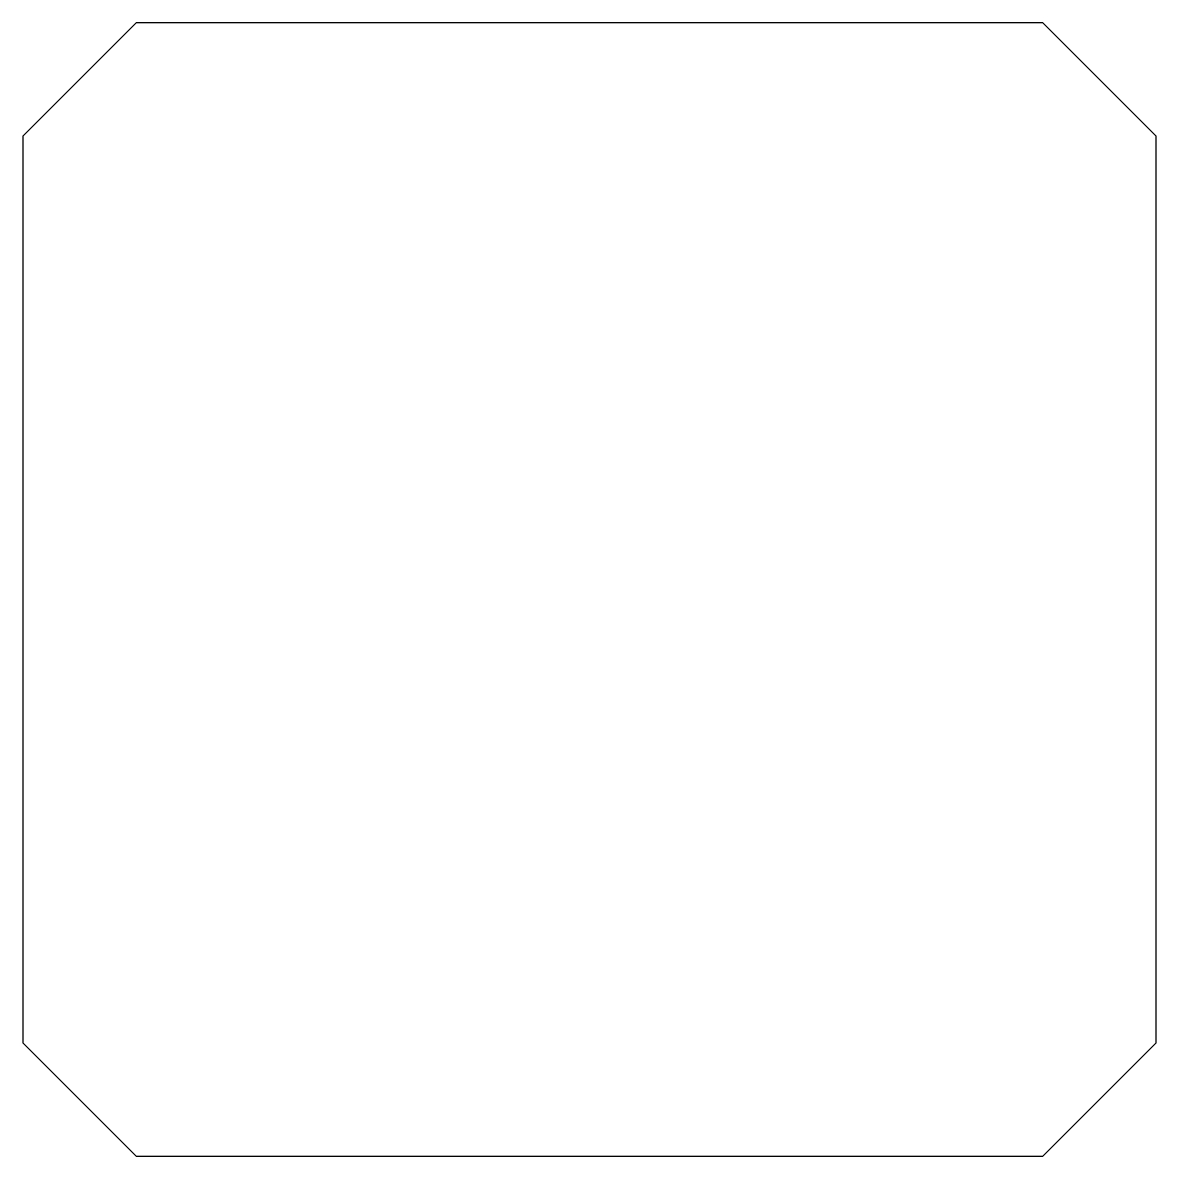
# Model space of a CAD drawing. Header units: millimetres. Extents: x -15 to 15, y -15 to 15.
import ezdxf

# ---------------------------------------------------------------- set-up
doc = ezdxf.new("R2010")
doc.units = ezdxf.units.MM

msp = doc.modelspace()

# ---------------------------------------------------------------- linework, layer by layer
at = {"layer": '26_cube_mock_t30.0'}
msp.add_lwpolyline([(-12, -15), (12, -15), (15, -12), (15, 12), (12, 15), (-12, 15), (-15, 12), (-15, -12), (-12, -15)], close=True, dxfattribs=at)

doc.saveas('drawing.dxf')
